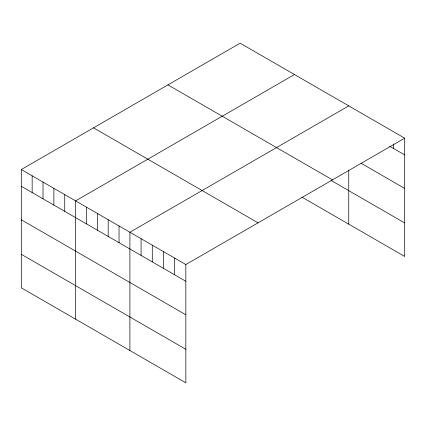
<?xml version="1.0" encoding="UTF-8"?>
<svg xmlns="http://www.w3.org/2000/svg" width="426" height="426" viewBox="0 0 426 426"><rect width="100%" height="100%" fill="white"/><g stroke="black" fill="none" stroke-linecap="round" stroke-linejoin="round"><path stroke-width="0.64" d="M404.7 138.178L185.843 264.535L185.843 382.82L21.3 287.822L21.3 169.537L240.157 43.18L404.7 138.178L404.7 256.463L301.885 197.105M294.457 74.529L75.599 200.886L75.599 319.17M348.756 105.882L129.898 232.234L129.898 350.518M389.593 146.198L404.7 154.92M361.062 163.233L404.7 188.43M167.935 84.88L332.477 179.879M331.034 180.422L404.7 222.952M93.523 127.837L258.065 222.835M21.3 169.537L185.843 264.535M21.3 186.274L185.843 281.272M21.3 219.784L185.843 314.782M21.3 254.311L185.843 349.309M393.512 143.951L393.512 148.456M348.756 170.192L348.756 224.167M174.655 258.076L174.655 274.813M163.467 251.617L163.467 268.353M152.279 245.158L152.279 261.894M141.086 238.693L141.086 255.435M119.04 225.966L119.04 242.703M108.177 219.694L108.177 236.435M97.32 213.426L97.32 230.162M86.457 207.158L86.457 223.895M64.741 194.618L64.741 211.355M53.878 188.345L53.878 205.087M43.021 182.078L43.021 198.814M32.158 175.805L32.158 192.547"/></g></svg>
